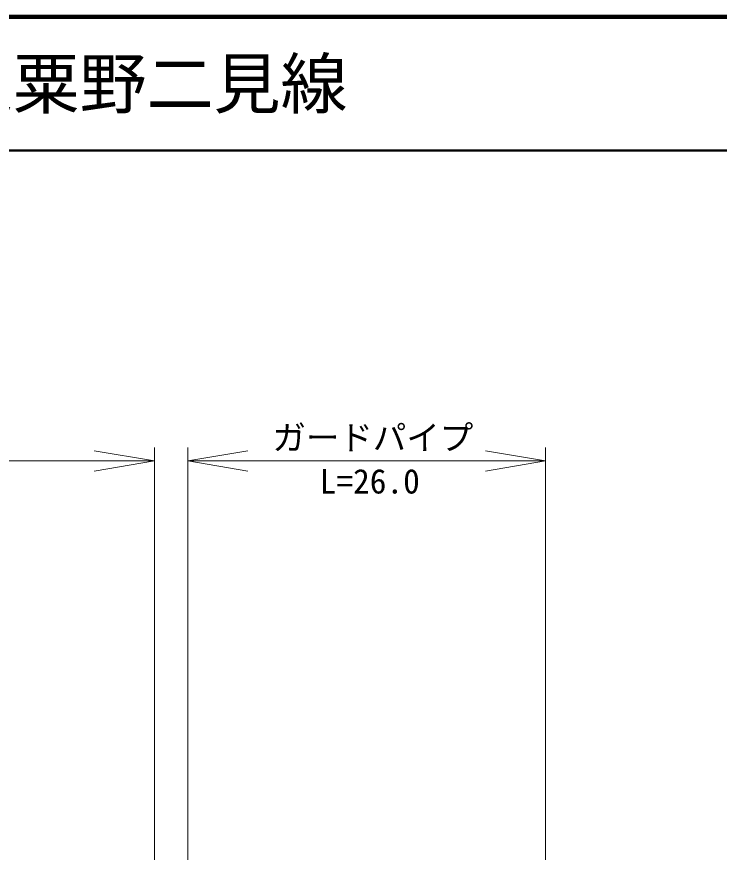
# Model space of a CAD drawing. Units: millimetres, scale not verified. Extents: x 40000 to 680000, y 20000 to 380000.
# Drawn here: x 242036 to 294511, y 317599 to 380000 of the extents above; entities that cross this region are included whole.
import ezdxf
from ezdxf.enums import TextEntityAlignment as Align

# ---------------------------------------------------------------- set-up
doc = ezdxf.new("R2010")
doc.units = ezdxf.units.MM
doc.header["$LTSCALE"] = 1000
for name, color, linetype, lineweight in [('M-STR-HTXT', 7, 'Continuous', 13), ('M-TTL', 2, 'Continuous', 140), ('M-TTL-LINE', 7, 'Continuous', 50), ('M-TTL-TXT', 7, 'Continuous', 50)]:
    doc.layers.add(name, color=color, linetype=linetype, lineweight=lineweight)
doc.styles.add('ＭＳ ゴシック', font='')
doc.styles.get('ＭＳ ゴシック').set_extended_font_data('MS Gothic')

# ---------------------------------------------------------------- blocks, each defined once
blk = doc.blocks.new('open_arrow')
at = {"color": 0, "linetype": 'Continuous', "lineweight": -2}
blk.add_lwpolyline([(7.5, 1.25), (0, 0), (7.5, -1.25)], dxfattribs=at)

msp = doc.modelspace()

# ---------------------------------------------------------------- linework, layer by layer
at = {"layer": 'M-STR-HTXT'}
for p, q in [((252321, 284203), (252321, 347821)), ((254809, 284238), (254809, 347821)), ((281538, 285412), (281538, 347821)), ((209897, 346821), (252321, 346821)), ((254809, 346821), (281538, 346821))]:
    msp.add_line(p, q, dxfattribs=at)
at = {"layer": 'M-TTL'}
msp.add_line((680000, 380000), (40000, 380000), dxfattribs=at)
at = {"layer": 'M-TTL-LINE'}
msp.add_line((40000, 370000), (680000, 370000), dxfattribs=at)

# ---------------------------------------------------------------- block references
at = {"layer": 'M-STR-HTXT', "xscale": 600, "yscale": 600, "rotation": 180}
for p in [(252321, 346821), (281538, 346821)]:
    msp.add_blockref('open_arrow', p, dxfattribs=at)
at = {"layer": 'M-STR-HTXT', "xscale": 600, "yscale": 600}
msp.add_blockref('open_arrow', (254809, 346821), dxfattribs=at)

# ---------------------------------------------------------------- texts
at = {"layer": 'M-STR-HTXT', "style": 'ＭＳ ゴシック'}
for s, p in [('ガードパイプ', (268635, 347103)), ('L=26.0', (268404, 343841))]:
    msp.add_text(s, height=1833, dxfattribs=at).set_placement(p, align=Align.BOTTOM_CENTER)
at = {"layer": 'M-TTL-TXT', "style": 'ＭＳ ゴシック'}
msp.add_text('主要地方道粟野二見線', height=3666, dxfattribs=at).set_placement((216734, 375000), align=Align.MIDDLE_LEFT)

doc.saveas('drawing.dxf')
